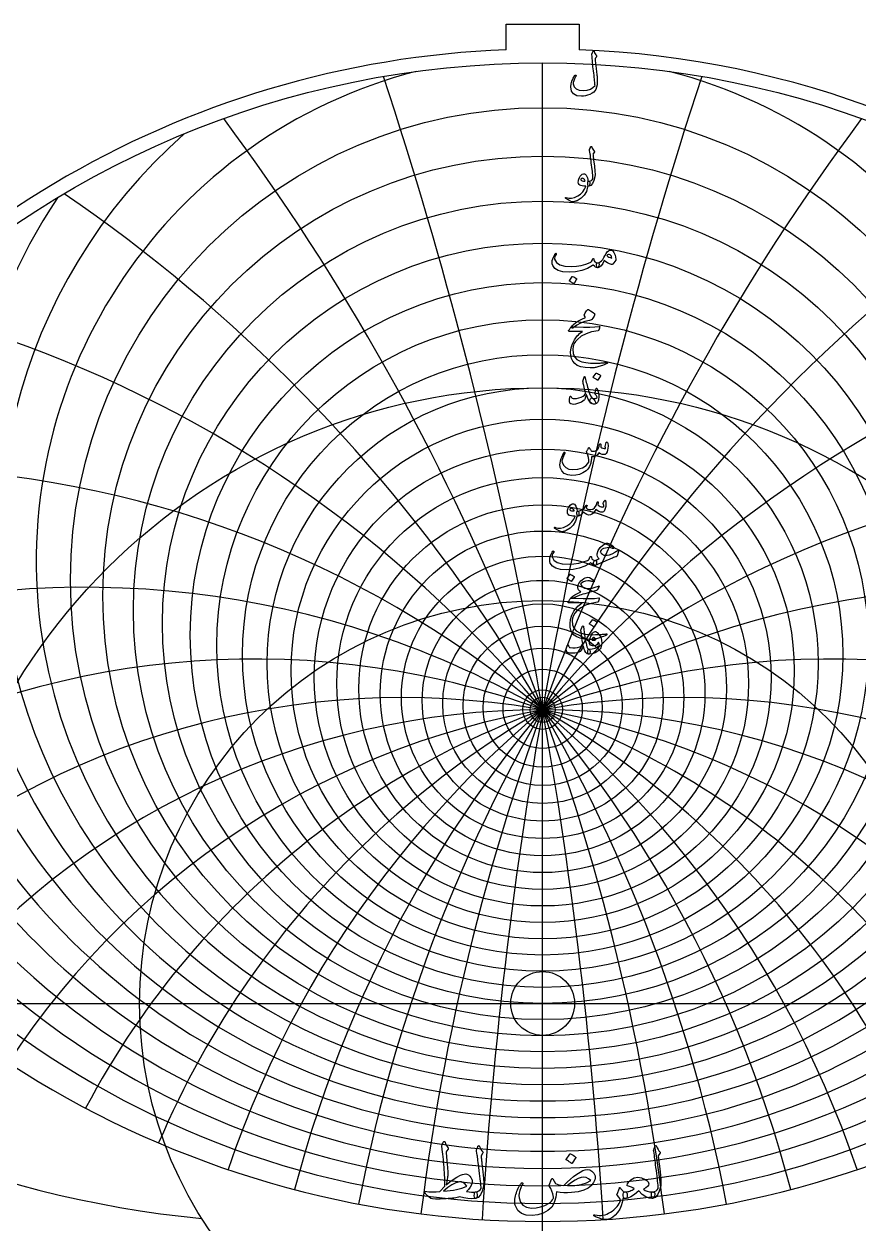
# Model space of a CAD drawing. Header units: millimetres. Extents: x -80 to 80, y -80 to 82.
# Drawn here: x -43.7 to 26.6, y -18.6 to 82.5 of the extents above; entities that cross this region are included whole.
import ezdxf

# ---------------------------------------------------------------- set-up
doc = ezdxf.new("R2010")
doc.units = ezdxf.units.MM
for name, color, linetype in [('CUT_INNER', 6, 'Continuous'), ('CUT_OUTER', 1, 'Continuous'), ('ENGRAVE', 7, 'Continuous'), ('ENGRAVE_FINE', 8, 'Continuous'), ('TEXT', 5, 'Continuous')]:
    doc.layers.add(name, color=color, linetype=linetype)

msp = doc.modelspace()

# ---------------------------------------------------------------- linework, layer by layer
at = {"layer": 'CUT_INNER'}
msp.add_circle((0, 0), 2.69, dxfattribs=at)
at = {"layer": 'CUT_OUTER'}
for points in [[(-3.08, 82.482), (3.08, 82.482), (3.08, 80.3107)], [(-3.08, 80.3107), (-3.08, 82.482)]]:
    msp.add_lwpolyline(points, dxfattribs=at)
for centre, radius, start, end in [((-0.0002, -0.0002), 80.3699, 149.413866, 87.803582), ((-0.0008, 0.0008), 80.3689, 92.195702, 149.41427)]:
    msp.add_arc(centre, radius, start, end, dxfattribs=at)
at = {"layer": 'ENGRAVE'}
for points in [[(0, -79.2), (0, 79.2)], [(-79.2, 0), (79.2, 0)]]:
    msp.add_lwpolyline(points, dxfattribs=at)
for centre, radius in [((0, 0), 79.2), ((0, 35.6763), 39.7565), ((0, 30.1475), 27.4305), ((0, 0), 51.8435), ((0, 26.9436), 17.3349), ((0, 0), 33.9362), ((0, 25.2563), 8.4113), ((0, 24.7281), 1.056)]:
    msp.add_circle(centre, radius, dxfattribs=at)
for centre, radius, start, end in [((0, 45.3644), 56.3841, 168.321204, 11.678796), ((0, 64.0214), 82.3801, 205.930897, 334.069103), ((0, -41.982), 66.7101, 39, 141), ((0, -41.982), 66.7101, 39, 141), ((-19.7512, 73.7125), 92.2572, 229.930345, 264.433471)]:
    msp.add_arc(centre, radius, start, end, dxfattribs=at)
at = {"layer": 'ENGRAVE_FINE'}
for centre, radius in [((0, 34.3197), 37.0367), ((0, 33.1031), 34.4607), ((0, 32.0107), 32.0107), ((0, 31.0292), 29.6717), ((0, 29.3559), 25.2757), ((0, 28.6462), 23.1973), ((0, 28.0115), 21.1862), ((0, 27.4456), 19.2344), ((0, 26.5008), 15.4812), ((0, 26.1137), 13.6672), ((0, 25.779), 11.8875), ((0, 25.4939), 10.1371), ((0, 25.0642), 6.7055), ((0, 24.9163), 5.0155), ((0, 24.8115), 3.3372), ((0, 24.7489), 1.6667)]:
    msp.add_circle(centre, radius, dxfattribs=at)
for centre, radius, start, end in [((0, 37.1915), 42.6405, 104.46207, 75.53793), ((-378.3318, -41.982), 384.1681, 3.549067, 18.208032), ((-378.3318, -41.982), 384.1681, 3.549067, 18.208032), ((378.3318, -41.982), 384.1681, 161.791968, 176.450933), ((378.3318, -41.982), 384.1681, 161.791968, 176.450933), ((-183.2845, -41.982), 195.0473, 7.145895, 36.6736), ((-183.2845, -41.982), 195.0473, 7.145895, 36.6736), ((183.2845, -41.982), 195.0473, 143.3264, 172.854105), ((183.2845, -41.982), 195.0473, 143.3264, 172.854105), ((0, 38.8878), 45.7131, 131.307855, 48.692145), ((0, 40.7922), 49.0034, 146.48771, 33.51229), ((-115.5453, -41.982), 133.4202, 10.840654, 55.662821), ((-115.5453, -41.982), 133.4202, 10.840654, 55.662821), ((115.5453, -41.982), 133.4202, 124.337179, 169.159346), ((115.5453, -41.982), 133.4202, 124.337179, 169.159346), ((0, 42.9376), 52.5462, 158.307565, 21.692435), ((-79.502, -41.982), 103.7825, 14.688568, 75.445741), ((-79.502, -41.982), 103.7825, 14.688568, 75.445741), ((79.502, -41.982), 103.7825, 104.554259, 165.311432), ((79.502, -41.982), 103.7825, 104.554259, 165.311432), ((0, 48.1228), 60.5693, 177.166321, 2.833679), ((-55.9764, -41.982), 87.0838, 18.753071, 96.251491), ((-55.9764, -41.982), 87.0838, 18.753071, 96.251491), ((0, 51.2755), 65.1669, 185.179056, 354.820944), ((55.9764, -41.982), 87.0838, 83.748509, 161.246929), ((55.9764, -41.982), 87.0838, 83.748509, 161.246929), ((0, 54.9022), 70.259, 192.562112, 347.437888), ((-38.5151, -41.982), 77.0302, 23.109812, 116.954145), ((-38.5151, -41.982), 77.0302, 23.109812, 116.954145), ((38.5151, -41.982), 77.0302, 63.045855, 156.890188), ((38.5151, -41.982), 77.0302, 63.045855, 156.890188), ((0, 59.106), 75.9509, 199.448543, 340.551457), ((-24.2805, -41.982), 70.9914, 27.851987, 126.345474), ((-24.2805, -41.982), 70.9914, 27.851987, 126.345474), ((24.2805, -41.982), 70.9914, 53.654526, 152.148013), ((24.2805, -41.982), 70.9914, 53.654526, 152.148013), ((-11.7628, -41.982), 67.7392, 33.097661, 134.238363), ((-11.7628, -41.982), 67.7392, 33.097661, 134.238363), ((11.7628, -41.982), 67.7392, 45.761637, 146.902339), ((11.7628, -41.982), 67.7392, 45.761637, 146.902339), ((0, 125.7868), 153.9356, 239.147014, 300.852986)]:
    msp.add_arc(centre, radius, start, end, dxfattribs=at)
at = {"layer": 'TEXT'}
for points in [[(4.2412, 80.1759), (4.2494, 80.1903), (4.26, 80.2005), (4.2729, 80.2067), (4.2881, 80.2087), (4.3033, 80.2061), (4.3162, 80.1982), (4.3267, 80.185), (4.3349, 80.1666), (4.3785, 80.0591), (4.4251, 79.9663), (4.4746, 79.8882), (4.527, 79.8246), (4.5425, 79.8018), (4.5469, 79.7755), (4.5401, 79.7456), (4.5223, 79.7122), (4.5109, 79.6961), (4.5, 79.6806), (4.4898, 79.6657), (4.4801, 79.6513), (4.471, 79.6379), (4.4626, 79.6256), (4.4547, 79.6145), (4.4473, 79.6045), (4.435, 79.5864), (4.4263, 79.5647), (4.421, 79.5395), (4.4192, 79.5108), (4.4248, 79.4299), (4.4321, 79.3416), (4.4412, 79.246), (4.452, 79.1431), (4.4643, 79.0329), (4.4778, 78.9154), (4.4924, 78.7905), (4.5082, 78.6584), (4.5259, 78.5265), (4.5416, 78.4025), (4.5552, 78.2864), (4.5668, 78.1783), (4.5766, 78.0777), (4.5849, 77.9845), (4.5918, 77.8985), (4.5972, 77.8199), (4.6034, 77.5872), (4.5843, 77.3668), (4.5401, 77.1586), (4.4708, 76.9628), (4.4031, 76.8478), (4.2986, 76.7415), (4.1572, 76.644), (3.9789, 76.5553), (3.7857, 76.4818), (3.6042, 76.43), (3.4344, 76.3999), (3.2764, 76.3914), (2.8806, 76.4458), (2.5972, 76.5951), (2.4262, 76.8393), (2.3677, 77.1783), (2.3882, 77.4309), (2.4543, 77.6783), (2.5662, 77.9204), (2.7237, 78.1572), (2.7357, 78.1709), (2.7483, 78.1794), (2.7614, 78.1827), (2.7752, 78.1806), (2.7898, 78.175), (2.801, 78.1677), (2.8086, 78.1586), (2.8127, 78.1478), (2.8156, 78.1317), (2.815, 78.1162), (2.8109, 78.1013), (2.8033, 78.0869), (2.6959, 77.8776), (2.6218, 77.6993), (2.5811, 77.5521), (2.5738, 77.4359), (2.6519, 77.1856), (2.8209, 77.0108), (3.0805, 76.9116), (3.4309, 76.8879), (3.7468, 76.9221), (4.0152, 77.0014), (4.2363, 77.1259), (4.4099, 77.2954), (4.4062, 77.3772), (4.3999, 77.4728), (4.391, 77.5821), (4.3794, 77.7052), (4.3649, 77.8423), (4.3472, 77.9938), (4.3263, 78.1597), (4.3021, 78.3399), (4.2793, 78.5257), (4.2576, 78.7087), (4.2371, 78.8887), (4.2178, 79.0659), (4.2, 79.24), (4.1839, 79.4113), (4.1695, 79.5796), (4.1569, 79.745), (4.1382, 79.9043), (4.1391, 79.9224), (4.1417, 79.9394), (4.1461, 79.9552), (4.1523, 79.9698)], [(3.9579, 71.9135), (3.9895, 71.9899), (4.0141, 72.0505), (4.0316, 72.0953), (4.0422, 72.1243), (4.0504, 72.1427), (4.0609, 72.1559), (4.0738, 72.1638), (4.089, 72.1664), (4.1063, 72.1635), (4.1206, 72.1547), (4.1321, 72.1401), (4.1405, 72.1196), (4.1795, 72.0192), (4.226, 71.9287), (4.2802, 71.8482), (4.3419, 71.7777), (4.3592, 71.7551), (4.3642, 71.7297), (4.3569, 71.7013), (4.3373, 71.6699), (4.2342, 71.5247), (4.2412, 71.4597), (4.2483, 71.3959), (4.2553, 71.3333), (4.2623, 71.2718), (4.2693, 71.2115), (4.2764, 71.1524), (4.2834, 71.0944), (4.2904, 71.0376), (4.3551, 70.5118), (4.3946, 70.1008), (4.409, 69.8046), (4.3982, 69.6231), (4.3097, 69.2937), (4.1944, 69.0505), (4.0521, 68.8933), (3.8829, 68.8221), (3.8782, 68.8221), (3.8736, 68.8221), (3.8689, 68.8221), (3.8642, 68.8221), (3.8364, 68.8485), (3.8185, 68.9088), (3.8106, 69.0031), (3.8127, 69.1313), (3.8171, 69.1787), (3.8302, 69.2132), (3.8522, 69.2349), (3.8829, 69.2437), (4.0018, 69.2674), (4.1007, 69.3104), (4.1798, 69.3728), (4.2389, 69.4545), (4.235, 69.5525), (4.2278, 69.6641), (4.2174, 69.7891), (4.2038, 69.9275), (4.1872, 70.0789), (4.1681, 70.2425), (4.1463, 70.4185), (4.1218, 70.6067), (4.0993, 70.7917), (4.0785, 70.958), (4.0595, 71.1055), (4.0422, 71.2343), (4.0273, 71.3444), (4.0152, 71.4357), (4.0062, 71.5083), (4, 71.5622), (3.9532, 71.8292), (3.9517, 71.8555), (3.952, 71.8784), (3.9541, 71.8977), (3.9579, 71.9135)], [(3.7893, 68.7706), (3.6795, 68.3851), (3.4953, 68.0622), (3.2368, 67.8019), (2.904, 67.6043), (2.8575, 67.5843), (2.8115, 67.5663), (2.7661, 67.5503), (2.7213, 67.5364), (2.6774, 67.5249), (2.6347, 67.5159), (2.5931, 67.5096), (2.5527, 67.506), (2.452, 67.5203), (2.3185, 67.5727), (2.1522, 67.6632), (1.9532, 67.7917), (1.9318, 67.8101), (1.9192, 67.828), (1.9154, 67.8453), (1.9204, 67.8619), (1.9315, 67.8748), (1.9461, 67.8807), (1.9643, 67.8795), (1.986, 67.8713), (2.1929, 67.8043), (2.4251, 67.8046), (2.6824, 67.8722), (2.9649, 68.0071), (3.1956, 68.1638), (3.3864, 68.3479), (3.5375, 68.5596), (3.6487, 68.7987), (3.6479, 68.8072), (3.6452, 68.8139), (3.6408, 68.8189), (3.6347, 68.8221), (3.4734, 68.8315), (3.3361, 68.8502), (3.2228, 68.8783), (3.1335, 68.9158), (3.0644, 68.9738), (3.0211, 69.054), (3.0035, 69.1565), (3.0117, 69.2812), (3.0144, 69.2977), (3.0176, 69.3145), (3.0214, 69.3317), (3.0258, 69.3491), (3.0308, 69.3671), (3.0363, 69.386), (3.0425, 69.4057), (3.0492, 69.4264), (3.1042, 69.5601), (3.171, 69.6711), (3.2494, 69.7592), (3.3396, 69.8245), (3.4318, 69.8602), (3.5164, 69.8596), (3.5934, 69.8227), (3.6628, 69.7495), (3.7234, 69.6477), (3.7693, 69.5294), (3.8007, 69.3947), (3.8174, 69.2437), (3.8266, 69.2438), (3.8355, 69.2443), (3.8441, 69.245), (3.8525, 69.246), (3.8608, 69.2471), (3.8695, 69.2478), (3.8784, 69.2482), (3.8876, 69.2484), (3.9192, 69.2416), (3.9438, 69.2214), (3.9614, 69.1878), (3.9719, 69.1406), (3.9763, 69.0888), (3.9754, 69.0364), (3.9693, 68.9834), (3.9579, 68.9299), (3.9429, 68.8827), (3.9263, 68.8491), (3.9078, 68.8289), (3.8876, 68.8221), (3.7986, 68.8221), (3.798, 68.8137), (3.7963, 68.8022), (3.7934, 68.7879), (3.7893, 68.7706)], [(3.5644, 69.2952), (3.5152, 69.381), (3.4614, 69.4416), (3.4028, 69.477), (3.3396, 69.4872), (3.3018, 69.4773), (3.2682, 69.4615), (3.2386, 69.4398), (3.2131, 69.4123), (3.2049, 69.3977), (3.2038, 69.3819), (3.2096, 69.3649), (3.2225, 69.3467), (3.2708, 69.3043), (3.3408, 69.2753), (3.4324, 69.2598), (3.5457, 69.2577), (3.5574, 69.2601), (3.5644, 69.2671), (3.5668, 69.2788), (3.5644, 69.2952)], [(1.0679, 63.149), (1.0846, 63.1672), (1.1019, 63.1748), (1.1197, 63.1719), (1.1382, 63.1584), (1.1522, 63.1408), (1.1569, 63.1209), (1.1522, 63.0987), (1.1382, 63.0741), (1.0668, 62.9634), (1.0211, 62.861), (1.0012, 62.7667), (1.007, 62.6806), (1.1537, 62.3978), (1.4391, 62.2005), (1.8633, 62.0887), (2.4262, 62.0624), (2.844, 62.0931), (3.2448, 62.1572), (3.6285, 62.2547), (3.9953, 62.3855), (4.06, 62.4239), (4.1136, 62.4827), (4.1561, 62.5621), (4.1874, 62.6619), (4.1979, 62.6903), (4.2155, 62.7099), (4.2401, 62.7207), (4.2717, 62.7228), (4.2942, 62.7131), (4.3103, 62.6935), (4.32, 62.6639), (4.3232, 62.6244), (4.3452, 62.5267), (4.4064, 62.4535), (4.5068, 62.4049), (4.6464, 62.3809), (4.6968, 62.3697), (4.7307, 62.3411), (4.7483, 62.2948), (4.7494, 62.231), (4.7325, 62.1121), (4.7096, 62.0272), (4.6809, 61.9763), (4.6464, 61.9593), (4.5436, 61.9728), (4.4462, 62.0132), (4.354, 62.0805), (4.267, 62.1748), (4.2597, 62.1786), (4.2471, 62.1759), (4.2292, 62.1669), (4.2061, 62.1514), (3.7693, 61.9055), (3.2928, 61.7298), (2.7764, 61.6244), (2.2202, 61.5893), (1.7061, 61.6244), (1.3068, 61.7298), (1.0223, 61.9055), (0.8525, 62.1514), (0.8138, 62.2887), (0.8009, 62.4289), (0.8138, 62.572), (0.8525, 62.7181), (0.9046, 62.8539), (0.9579, 62.971), (1.0123, 63.0694), (1.0679, 63.149)], [(5.7331, 63.4488), (5.8797, 63.3967), (6.0012, 63.2497), (6.0975, 63.0079), (6.1687, 62.6713), (6.1713, 62.647), (6.1698, 62.6256), (6.1643, 62.6072), (6.1546, 62.5916), (5.897, 62.2685), (5.8791, 62.2488), (5.8584, 62.2368), (5.8346, 62.2324), (5.808, 62.2357), (5.6329, 62.2954), (5.4684, 62.3715), (5.3144, 62.464), (5.171, 62.5729), (5.0554, 62.3045), (4.9286, 62.1127), (4.7907, 61.9977), (4.6417, 61.9593), (4.625, 61.9655), (4.6078, 61.9839), (4.5899, 62.0146), (4.5715, 62.0577), (4.5431, 62.1642), (4.5328, 62.2497), (4.5407, 62.3141), (4.5668, 62.3574), (4.582, 62.3677), (4.5996, 62.375), (4.6195, 62.3794), (4.6417, 62.3809), (4.7483, 62.399), (4.8525, 62.4488), (4.9544, 62.5302), (5.0539, 62.6432), (5.0975, 62.7087), (5.1628, 62.8165), (5.2497, 62.9663), (5.3583, 63.1584), (5.4432, 63.2854), (5.534, 63.3762), (5.6306, 63.4306), (5.7331, 63.4488)], [(5.3958, 62.9898), (5.4836, 62.9166), (5.5832, 62.8563), (5.6944, 62.8089), (5.8174, 62.7743), (5.8106, 62.8665), (5.7858, 62.9418), (5.7427, 63), (5.6815, 63.0413), (5.611, 63.0627), (5.5398, 63.0612), (5.4681, 63.0369), (5.3958, 62.9898)], [(2.4871, 61.2052), (2.493, 61.2111), (2.5012, 61.2146), (2.5117, 61.2158), (2.5246, 61.2146), (2.6156, 61.1777), (2.7014, 61.1326), (2.7819, 61.0793), (2.8572, 61.0179), (2.8645, 61.0085), (2.8677, 60.9991), (2.8668, 60.9898), (2.8618, 60.9804), (2.6417, 60.6244), (2.6335, 60.6159), (2.623, 60.6139), (2.6101, 60.6183), (2.5949, 60.6291), (2.5817, 60.6385), (2.5609, 60.6525), (2.5325, 60.6713), (2.4965, 60.6947), (2.4523, 60.7228), (2.3993, 60.7556), (2.3375, 60.793), (2.267, 60.8352), (2.2576, 60.8422), (2.2529, 60.8492), (2.2529, 60.8563), (2.2576, 60.8633)], [(3.9532, 57.5247), (3.5439, 57.4179), (3.1827, 57.28), (2.8695, 57.1111), (2.6042, 56.9111), (2.5635, 56.8804), (2.5258, 56.8631), (2.4909, 56.8593), (2.459, 56.869), (2.4219, 56.9132), (2.4274, 56.9755), (2.4757, 57.056), (2.5668, 57.1547), (2.7819, 57.3332), (3.0293, 57.4943), (3.3089, 57.6377), (3.6206, 57.7636), (3.5316, 57.8947), (3.515, 57.9275), (3.507, 57.9603), (3.5079, 57.9931), (3.5176, 58.0259), (3.5805, 58.1509), (3.6382, 58.2542), (3.6906, 58.3359), (3.7377, 58.3959), (3.7679, 58.4243), (3.7974, 58.4392), (3.8264, 58.4407), (3.8548, 58.4287), (4.0196, 58.3356), (4.1581, 58.2484), (4.2702, 58.167), (4.356, 58.0914), (4.3727, 58.0672), (4.3806, 58.0364), (4.3797, 57.9992), (4.3701, 57.9556), (4.3399, 57.8874), (4.2916, 57.8046), (4.2251, 57.7071), (4.1405, 57.595), (4.1183, 57.5783), (4.0797, 57.561), (4.0246, 57.5431), (3.9532, 57.5247)], [(2.8478, 56.9814), (3.4488, 56.9603), (3.9684, 56.958), (4.4066, 56.9743), (4.7635, 57.0095), (4.7745, 57.0108), (4.784, 57.0101), (4.792, 57.0073), (4.7986, 57.0024), (4.8035, 56.9959), (4.8062, 56.9878), (4.807, 56.9783), (4.8057, 56.9673), (4.7964, 56.9246), (4.7875, 56.8854), (4.7789, 56.8496), (4.7705, 56.8174), (4.7625, 56.7887), (4.7547, 56.7636), (4.7472, 56.7419), (4.7401, 56.7238), (4.7249, 56.6948), (4.7073, 56.6734), (4.6874, 56.6596), (4.6651, 56.6535), (4.1241, 56.5554), (3.6534, 56.4017), (3.2529, 56.1924), (2.9227, 55.9275), (2.7559, 55.7369), (2.6347, 55.5352), (2.5591, 55.3224), (2.5293, 55.0985), (2.558, 54.7469), (2.6721, 54.4603), (2.8718, 54.2387), (3.1569, 54.0821), (3.3048, 54.0346), (3.4672, 53.9954), (3.6443, 53.9644), (3.8361, 53.9415), (4.0422, 53.9266), (4.2623, 53.9193), (4.4965, 53.9196), (4.7448, 53.9275), (4.833, 53.9325), (4.9198, 53.938), (5.0052, 53.9442), (5.089, 53.9509), (5.1708, 53.9582), (5.25, 53.9661), (5.3266, 53.9746), (5.4005, 53.9837), (5.423, 53.9849), (5.4391, 53.979), (5.4488, 53.9661), (5.452, 53.9462), (5.4503, 53.9231), (5.445, 53.9052), (5.4362, 53.8927), (5.4239, 53.8853), (5.2916, 53.8294), (5.1663, 53.7788), (5.048, 53.7334), (4.9368, 53.6933), (4.8329, 53.6582), (4.7366, 53.6277), (4.6479, 53.602), (4.5668, 53.5809), (4.4905, 53.5654), (4.4163, 53.5516), (4.3441, 53.5396), (4.274, 53.5294), (4.2057, 53.5215), (4.1388, 53.5165), (4.0734, 53.5144), (4.0094, 53.5153), (3.5726, 53.5493), (3.2085, 53.623), (2.9169, 53.7366), (2.6979, 53.89), (2.5372, 54.0818), (2.4251, 54.3057), (2.3615, 54.5619), (2.3466, 54.8502), (2.3926, 55.2079), (2.5024, 55.5551), (2.676, 55.8918), (2.9134, 56.2179), (3.0062, 56.3166), (3.1113, 56.4111), (3.2287, 56.5016), (3.3583, 56.5879), (2.2248, 56.5973), (2.1976, 56.609), (2.1862, 56.6301), (2.1906, 56.6605), (2.2108, 56.7003), (2.2488, 56.7583), (2.2834, 56.8104), (2.3144, 56.8567), (2.3419, 56.8971), (2.3659, 56.9313), (2.3864, 56.9591), (2.4034, 56.9805), (2.4169, 56.9954), (2.4473, 56.9981), (2.5293, 56.9966), (2.6628, 56.991), (2.8478, 56.9814)], [(3.5902, 52.6762), (3.6171, 52.5534), (3.6464, 52.4285), (3.678, 52.3016), (3.712, 52.1727), (3.7483, 52.0411), (3.7869, 51.9063), (3.8279, 51.7682), (3.8712, 51.627), (3.9587, 51.3729), (4.0387, 51.182), (4.111, 51.0544), (4.1757, 50.99), (4.2322, 50.9516), (4.2893, 50.8975), (4.3469, 50.8275), (4.4052, 50.7417), (4.4602, 50.6355), (4.4754, 50.5556), (4.4508, 50.502), (4.3864, 50.4748), (4.1783, 50.4958), (3.9942, 50.634), (3.834, 50.8893), (3.6979, 51.2617), (3.695, 51.2678), (3.6909, 51.2722), (3.6856, 51.2748), (3.6792, 51.2757), (3.6745, 51.2748), (3.6698, 51.2722), (3.6651, 51.2678), (3.6604, 51.2617), (3.6473, 51.2013), (3.6312, 51.1375), (3.6121, 51.0702), (3.5902, 50.9994), (3.5662, 50.9323), (3.541, 50.8764), (3.5147, 50.8316), (3.4871, 50.7979), (3.3882, 50.7116), (3.2647, 50.6352), (3.1165, 50.5687), (2.9438, 50.5122), (2.7682, 50.4704), (2.6159, 50.4525), (2.4871, 50.4587), (2.3817, 50.4888), (2.2916, 50.5643), (2.2506, 50.6972), (2.2588, 50.8875), (2.3162, 51.1352), (2.3217, 51.1434), (2.3291, 51.1492), (2.3381, 51.1528), (2.349, 51.1539), (2.3618, 51.1525), (2.3724, 51.1481), (2.3806, 51.1408), (2.3864, 51.1305), (2.4087, 51.0787), (2.4333, 51.0357), (2.4602, 51.0014), (2.4895, 50.9759), (2.5808, 50.942), (2.7049, 50.9338), (2.8618, 50.9513), (3.0515, 50.9947), (3.2538, 51.0597), (3.411, 51.1328), (3.5231, 51.2142), (3.5902, 51.3038), (3.6013, 51.3946), (3.5832, 51.5497), (3.5357, 51.7693), (3.459, 52.0532), (3.4222, 52.2028), (3.4005, 52.3237), (3.3941, 52.4159), (3.4028, 52.4795), (3.4918, 52.7324), (3.5015, 52.759), (3.5117, 52.7781), (3.5226, 52.7895), (3.534, 52.7933), (3.548, 52.786), (3.5621, 52.764), (3.5761, 52.7274), (3.5902, 52.6762)], [(4.4942, 53.079), (4.5, 53.0848), (4.5082, 53.0884), (4.5188, 53.0895), (4.5316, 53.0884), (4.6227, 53.0515), (4.7085, 53.0064), (4.789, 52.9531), (4.8642, 52.8916), (4.8715, 52.8823), (4.8747, 52.8729), (4.8739, 52.8635), (4.8689, 52.8542), (4.6487, 52.4982), (4.6405, 52.4897), (4.63, 52.4877), (4.6171, 52.492), (4.6019, 52.5029), (4.5887, 52.5122), (4.5679, 52.5263), (4.5395, 52.545), (4.5035, 52.5685), (4.4593, 52.5966), (4.4064, 52.6293), (4.3446, 52.6668), (4.274, 52.709), (4.2647, 52.716), (4.26, 52.723), (4.26, 52.73), (4.2647, 52.7371)], [(4.5363, 51.1633), (4.5088, 51.2093), (4.4825, 51.2488), (4.4573, 51.2819), (4.4333, 51.3085), (4.416, 51.3313), (4.4064, 51.3577), (4.4043, 51.3875), (4.4099, 51.4209), (4.5082, 51.7769), (4.522, 51.8079), (4.5398, 51.8167), (4.5618, 51.8032), (4.5879, 51.7675), (4.6271, 51.6917), (4.6605, 51.6001), (4.688, 51.4926), (4.7096, 51.3694), (4.7222, 51.2511), (4.7272, 51.1352), (4.7246, 51.0216), (4.7143, 50.9104), (4.6976, 50.8135), (4.6757, 50.7289), (4.6484, 50.6566), (4.616, 50.5965), (4.5758, 50.552), (4.5211, 50.5169), (4.4517, 50.4912), (4.3677, 50.4748), (4.2816, 50.4715), (4.2014, 50.4853), (4.1271, 50.516), (4.0586, 50.5638), (4.0056, 50.6244), (3.9778, 50.6937), (3.9751, 50.7719), (3.9977, 50.8588), (4.0337, 50.93), (4.0761, 50.9748), (4.125, 50.9932), (4.1804, 50.9853), (4.308, 50.9546), (4.4192, 50.9513), (4.5141, 50.9756), (4.5925, 51.0275), (4.5943, 51.0412), (4.5855, 51.0684), (4.5662, 51.1091), (4.5363, 51.1633)], [(5.3443, 47.2372), (5.3525, 47.2577), (5.363, 47.2723), (5.3759, 47.2811), (5.3911, 47.284), (5.4107, 47.2817), (5.4274, 47.2746), (5.4412, 47.2629), (5.452, 47.2465), (5.4787, 47.188), (5.4977, 47.1154), (5.5091, 47.0287), (5.5129, 46.928), (5.5027, 46.7635), (5.4719, 46.6072), (5.4207, 46.4591), (5.349, 46.3191), (5.3244, 46.2855), (5.2975, 46.2594), (5.2682, 46.241), (5.2366, 46.2301), (5.1221, 46.2228), (4.9989, 46.243), (4.8668, 46.2907), (4.726, 46.366), (4.6075, 46.2035), (4.4672, 46.0955), (4.3054, 46.0419), (4.1218, 46.0428), (4.1158, 45.944), (4.1072, 45.849), (4.0959, 45.7578), (4.082, 45.6704), (4.0655, 45.5862), (4.0463, 45.5047), (4.0245, 45.4258), (4, 45.3496), (3.9432, 45.212), (3.8665, 45.0849), (3.7699, 44.9684), (3.6534, 44.8624), (3.3809, 44.6809), (3.0925, 44.5533), (2.7884, 44.4795), (2.4684, 44.4596), (2.108, 44.5085), (1.8232, 44.6364), (1.6139, 44.8434), (1.4801, 45.1294), (1.462, 45.2325), (1.459, 45.3542), (1.4713, 45.4948), (1.4988, 45.654), (1.543, 45.8285), (1.6054, 46.01), (1.6859, 46.1985), (1.7846, 46.3941), (1.7925, 46.4064), (1.8021, 46.4151), (1.8135, 46.4204), (1.8267, 46.4222), (1.8399, 46.421), (1.8513, 46.4175), (1.861, 46.4116), (1.8689, 46.4034), (1.8741, 46.3914), (1.8759, 46.3788), (1.8741, 46.3657), (1.8689, 46.3519), (1.7436, 46.0917), (1.6628, 45.8777), (1.6265, 45.7099), (1.6347, 45.5884), (1.7529, 45.3206), (1.9391, 45.1259), (2.1932, 45.0044), (2.5152, 44.9561), (2.9655, 44.9848), (3.3466, 45.099), (3.6587, 45.2986), (3.9017, 45.5838), (3.9008, 45.7717), (3.87, 45.9702), (3.8095, 46.1792), (3.719, 46.3987), (3.7076, 46.421), (3.7014, 46.4409), (3.7006, 46.4585), (3.7049, 46.4737), (3.7301, 46.5259), (3.7541, 46.575), (3.777, 46.6208), (3.7986, 46.6634), (3.8191, 46.7022), (3.8384, 46.7366), (3.8566, 46.7666), (3.8736, 46.7922), (3.8832, 46.803), (3.8935, 46.8074), (3.9043, 46.8054), (3.9157, 46.7969), (3.9216, 46.7904), (3.9298, 46.7805), (3.9403, 46.767), (3.9532, 46.75), (3.9678, 46.7295), (3.9836, 46.7055), (4.0006, 46.678), (4.0188, 46.647), (4.0556, 46.5873), (4.0867, 46.5439), (4.1119, 46.517), (4.1312, 46.5065), (4.253, 46.4962), (4.3747, 46.517), (4.4965, 46.5688), (4.6183, 46.6517), (4.6625, 46.7067), (4.7061, 46.7969), (4.7492, 46.9222), (4.7916, 47.0826), (4.7957, 47.0978), (4.8033, 47.1107), (4.8144, 47.1212), (4.8291, 47.1294), (4.8428, 47.1347), (4.856, 47.1365), (4.8686, 47.1347), (4.8806, 47.1294), (4.8985, 47.1002), (4.9052, 47.0451), (4.9008, 46.9643), (4.8853, 46.8578), (4.9798, 46.7998), (5.0808, 46.7617), (5.1883, 46.7436), (5.3021, 46.7454), (5.3007, 46.7796), (5.2963, 46.8074), (5.289, 46.8288), (5.2787, 46.8437), (5.267, 46.8578), (5.26, 46.8718), (5.2576, 46.8859), (5.26, 46.8999)], [(2.8689, 40.9878), (2.7591, 40.6022), (2.575, 40.2793), (2.3165, 40.0191), (1.9836, 39.8215), (1.9371, 39.8014), (1.8911, 39.7834), (1.8457, 39.7675), (1.8009, 39.7536), (1.757, 39.742), (1.7143, 39.7331), (1.6727, 39.7268), (1.6323, 39.7231), (1.5316, 39.7375), (1.3981, 39.7899), (1.2319, 39.8803), (1.0328, 40.0089), (1.0114, 40.0273), (0.9988, 40.0452), (0.995, 40.0624), (1, 40.0791), (1.0111, 40.092), (1.0258, 40.0978), (1.0439, 40.0967), (1.0656, 40.0885), (1.2725, 40.0214), (1.5047, 40.0217), (1.762, 40.0894), (2.0445, 40.2243), (2.2752, 40.3809), (2.4661, 40.5651), (2.6171, 40.7767), (2.7284, 41.0159), (2.7275, 41.0244), (2.7248, 41.0311), (2.7205, 41.0361), (2.7143, 41.0393), (2.553, 41.0487), (2.4157, 41.0674), (2.3024, 41.0955), (2.2131, 41.133), (2.144, 41.1909), (2.1007, 41.2712), (2.0832, 41.3736), (2.0913, 41.4983), (2.094, 41.5149), (2.0972, 41.5317), (2.101, 41.5488), (2.1054, 41.5662), (2.1104, 41.5842), (2.1159, 41.6031), (2.1221, 41.6229), (2.1288, 41.6435), (2.1839, 41.7773), (2.2506, 41.8883), (2.3291, 41.9764), (2.4192, 42.0417), (2.5114, 42.0774), (2.596, 42.0768), (2.673, 42.0399), (2.7424, 41.9667), (2.803, 41.8648), (2.849, 41.7466), (2.8803, 41.6119), (2.897, 41.4609), (2.9062, 41.461), (2.9151, 41.4614), (2.9238, 41.4622), (2.9321, 41.4632), (2.9404, 41.4642), (2.9491, 41.4649), (2.958, 41.4654), (2.9672, 41.4655), (2.9988, 41.4588), (3.0234, 41.4386), (3.041, 41.4049), (3.0515, 41.3578), (3.0559, 41.306), (3.0551, 41.2536), (3.0489, 41.2006), (3.0375, 41.147), (3.0226, 41.0999), (3.0059, 41.0662), (2.9874, 41.046), (2.9672, 41.0393), (2.8782, 41.0393), (2.8777, 41.0308), (2.8759, 41.0194), (2.873, 41.0051), (2.8689, 40.9878)], [(2.644, 41.5124), (2.5949, 41.5981), (2.541, 41.6587), (2.4825, 41.6942), (2.4192, 41.7044), (2.3815, 41.6945), (2.3478, 41.6787), (2.3182, 41.657), (2.2928, 41.6295), (2.2846, 41.6148), (2.2834, 41.599), (2.2892, 41.582), (2.3021, 41.5639), (2.3504, 41.5214), (2.4204, 41.4925), (2.512, 41.477), (2.6253, 41.4749), (2.637, 41.4772), (2.644, 41.4843), (2.6464, 41.496), (2.644, 41.5124)], [(5.2342, 42.3742), (5.2445, 42.3812), (5.2565, 42.3789), (5.2702, 42.3672), (5.2857, 42.3461), (5.3024, 42.3104), (5.315, 42.2595), (5.3235, 42.1933), (5.3279, 42.1119), (5.3294, 42.0194), (5.3244, 41.9292), (5.313, 41.8414), (5.2951, 41.7559), (5.243, 41.5897), (5.185, 41.4702), (5.1212, 41.3976), (5.0516, 41.3719), (4.8867, 41.3815), (4.7342, 41.4246), (4.594, 41.501), (4.4661, 41.6107), (4.3782, 41.4377), (4.274, 41.3028), (4.1534, 41.2059), (4.0164, 41.147), (3.8727, 41.1342), (3.7272, 41.1705), (3.5799, 41.2559), (3.4309, 41.3906), (3.3103, 41.2369), (3.1921, 41.1271), (3.0761, 41.0613), (2.9625, 41.0393), (2.9397, 41.0522), (2.9181, 41.0908), (2.8976, 41.1552), (2.8782, 41.2454), (2.8712, 41.3344), (2.8829, 41.4), (2.9134, 41.4421), (2.9625, 41.4609), (3.1786, 41.5097), (3.3677, 41.6049), (3.5299, 41.7463), (3.6651, 41.9339), (3.6724, 41.9442), (3.6804, 41.9515), (3.6888, 41.9559), (3.6979, 41.9573), (3.709, 41.9562), (3.719, 41.9527), (3.7278, 41.9468), (3.7354, 41.9386), (3.7398, 41.9134), (3.7295, 41.8707), (3.7046, 41.8104), (3.6651, 41.7325), (3.7169, 41.6725), (3.7974, 41.6283), (3.9066, 41.5999), (4.0445, 41.5873), (4.2164, 41.6233), (4.3665, 41.7407), (4.4951, 41.9395), (4.6019, 42.2196), (4.6072, 42.234), (4.6136, 42.2442), (4.6212, 42.2504), (4.63, 42.2524), (4.6432, 42.2513), (4.6546, 42.2477), (4.6643, 42.2419), (4.6722, 42.2337), (4.678, 42.222), (4.6815, 42.2103), (4.6827, 42.1986), (4.6815, 42.1869), (4.6347, 41.9901), (4.6894, 41.9415), (4.7553, 41.8988), (4.8323, 41.8619), (4.9204, 41.8309), (5.0062, 41.8107), (5.0715, 41.8063), (5.1163, 41.8177), (5.1405, 41.8449), (5.1485, 41.8865), (5.1441, 41.9456), (5.1274, 42.0223), (5.0984, 42.1166), (5.1034, 42.1432), (5.1277, 42.195), (5.1713, 42.272), (5.2342, 42.3742)], [(6.3747, 38.0651), (6.2811, 37.6904), (6.2705, 37.6722), (6.253, 37.6553), (6.2284, 37.6394), (6.1968, 37.6248), (6.1266, 37.6001), (6.0521, 37.5727), (5.9733, 37.5427), (5.89, 37.5101), (5.8023, 37.4751), (5.7102, 37.438), (5.6138, 37.399), (5.5129, 37.3578), (4.4356, 36.8894), (4.3864, 36.9003), (4.3466, 36.9328), (4.3162, 36.9869), (4.2951, 37.0627), (4.2916, 37.1432), (4.3138, 37.2115), (4.3619, 37.2674), (4.4356, 37.311), (4.4448, 37.3152), (4.4631, 37.3233), (4.4905, 37.3351), (4.527, 37.3508), (4.5722, 37.37), (4.6259, 37.3924), (4.6881, 37.418), (4.7588, 37.4468), (4.6678, 37.5402), (4.6101, 37.6424), (4.5858, 37.7533), (4.5949, 37.8731), (4.685, 38.1579), (4.8384, 38.3988), (5.0551, 38.5958), (5.3349, 38.7489), (5.3961, 38.7633), (5.4672, 38.7595), (5.5483, 38.7375), (5.6394, 38.6974), (5.7339, 38.6427), (5.8209, 38.5815), (5.9002, 38.5139), (5.9719, 38.4398), (5.9921, 38.4126), (6.0012, 38.3871), (5.9992, 38.3634), (5.986, 38.3414), (5.9661, 38.3245), (5.9438, 38.3157), (5.9192, 38.3151), (5.8923, 38.3227), (5.7521, 38.3669), (5.6031, 38.3871), (5.4453, 38.3833), (5.2787, 38.3555), (5.128, 38.3104), (5.0082, 38.2501), (4.9195, 38.1746), (4.8619, 38.0838), (4.856, 38.0434), (4.8712, 37.9972), (4.9075, 37.9451), (4.9649, 37.8871), (5.0305, 37.8344), (5.0961, 37.7934), (5.1616, 37.7642), (5.2272, 37.7466), (5.4236, 37.7416), (5.6335, 37.7829), (5.8569, 37.8704), (6.0937, 38.0042), (6.1192, 38.0203), (6.1441, 38.0358), (6.1684, 38.0507), (6.1921, 38.0651), (6.2149, 38.0786), (6.2366, 38.0909), (6.2571, 38.102), (6.2764, 38.1119), (6.33, 38.1371), (6.3642, 38.1377), (6.3791, 38.1137), (6.3747, 38.0651)], [(0.8618, 38.0791), (0.8785, 38.0973), (0.8958, 38.1049), (0.9136, 38.102), (0.9321, 38.0885), (0.9461, 38.0709), (0.9508, 38.051), (0.9461, 38.0288), (0.9321, 38.0042), (0.8607, 37.8935), (0.815, 37.7911), (0.7951, 37.6968), (0.8009, 37.6108), (0.9476, 37.328), (1.233, 37.1307), (1.6572, 37.0188), (2.2202, 36.9925), (2.6379, 37.0232), (3.0387, 37.0873), (3.4224, 37.1848), (3.7893, 37.3157), (3.8539, 37.354), (3.9075, 37.4129), (3.95, 37.4922), (3.9813, 37.592), (3.9918, 37.6204), (4.0094, 37.64), (4.034, 37.6509), (4.0656, 37.6529), (4.0881, 37.6432), (4.1042, 37.6236), (4.1139, 37.5941), (4.1171, 37.5545), (4.1391, 37.4568), (4.2003, 37.3836), (4.3007, 37.335), (4.4403, 37.311), (4.4907, 37.2999), (4.5246, 37.2712), (4.5422, 37.2249), (4.5434, 37.1611), (4.5264, 37.0422), (4.5035, 36.9574), (4.4749, 36.9064), (4.4403, 36.8894), (4.3376, 36.9029), (4.2401, 36.9433), (4.1479, 37.0106), (4.0609, 37.1049), (4.0536, 37.1087), (4.041, 37.1061), (4.0232, 37.097), (4, 37.0815), (3.5633, 36.8356), (3.0867, 36.6599), (2.5703, 36.5545), (2.0141, 36.5194), (1.5, 36.5545), (1.1007, 36.6599), (0.8162, 36.8356), (0.6464, 37.0815), (0.6077, 37.2188), (0.5949, 37.359), (0.6077, 37.5021), (0.6464, 37.6482), (0.6985, 37.7841), (0.7518, 37.9012), (0.8062, 37.9995), (0.8618, 38.0791)], [(2.281, 36.1353), (2.2869, 36.1412), (2.2951, 36.1447), (2.3056, 36.1459), (2.3185, 36.1447), (2.4096, 36.1078), (2.4953, 36.0627), (2.5758, 36.0095), (2.6511, 35.948), (2.6584, 35.9386), (2.6616, 35.9292), (2.6607, 35.9199), (2.6558, 35.9105), (2.4356, 35.5545), (2.4274, 35.546), (2.4169, 35.544), (2.404, 35.5484), (2.3888, 35.5592), (2.3756, 35.5686), (2.3548, 35.5826), (2.3264, 35.6014), (2.2904, 35.6248), (2.2462, 35.6529), (2.1932, 35.6857), (2.1315, 35.7232), (2.0609, 35.7653), (2.0515, 35.7723), (2.0469, 35.7794), (2.0469, 35.7864), (2.0515, 35.7934)], [(4.7518, 35.1452), (4.7556, 35.1122), (4.7342, 35.0504), (4.6877, 34.9599), (4.616, 34.8408), (4.6007, 34.8215), (4.5832, 34.8057), (4.5633, 34.7934), (4.541, 34.7846), (4.2412, 34.702), (3.9743, 34.6277), (3.7401, 34.5615), (3.5387, 34.5035), (3.37, 34.4541), (3.2342, 34.4134), (3.1312, 34.3815), (3.0609, 34.3583), (2.4942, 34.1054), (2.4543, 34.1025), (2.4239, 34.1078), (2.4028, 34.1212), (2.3911, 34.1429), (2.3908, 34.1508), (2.3946, 34.1605), (2.4025, 34.1719), (2.4145, 34.185), (2.5299, 34.2934), (2.7026, 34.4075), (2.9327, 34.5276), (3.2202, 34.6534), (3.142, 34.7202), (3.0761, 34.7846), (3.0226, 34.8466), (2.9813, 34.9064), (2.9558, 34.9716), (2.9497, 35.0504), (2.9628, 35.1426), (2.9953, 35.2483), (3.048, 35.3584), (3.1218, 35.4684), (3.2166, 35.5785), (3.3326, 35.6886), (3.4587, 35.7837), (3.5796, 35.849), (3.6953, 35.8844), (3.8056, 35.89), (3.9552, 35.8598), (4.0902, 35.7975), (4.2105, 35.7029), (4.3162, 35.5762), (4.3256, 35.5603), (4.3302, 35.5457), (4.3302, 35.5322), (4.3256, 35.5199), (4.3153, 35.5085), (4.3033, 35.5024), (4.2895, 35.5015), (4.274, 35.5059), (4.2051, 35.5278), (4.1388, 35.5469), (4.0751, 35.563), (4.0141, 35.5762), (3.956, 35.5861), (3.9011, 35.5925), (3.8494, 35.5955), (3.801, 35.5949), (3.5993, 35.5712), (3.4298, 35.5141), (3.2925, 35.4236), (3.1874, 35.2998), (3.2992, 35.1526), (3.4239, 35.0434), (3.5615, 34.9722), (3.712, 34.9391), (3.9359, 34.9368), (4.1768, 34.9719), (4.4347, 35.0445), (4.7096, 35.1546), (4.721, 35.1575), (4.7319, 35.1569), (4.7421, 35.1528), (4.7518, 35.1452)], [(2.808, 34.1195), (3.409, 34.0984), (3.9286, 34.096), (4.3668, 34.1124), (4.7237, 34.1476), (4.7347, 34.1489), (4.7442, 34.1482), (4.7522, 34.1454), (4.7588, 34.1405), (4.7636, 34.134), (4.7664, 34.1259), (4.7672, 34.1164), (4.7658, 34.1054), (4.7566, 34.0627), (4.7477, 34.0234), (4.7391, 33.9877), (4.7307, 33.9555), (4.7227, 33.9268), (4.7149, 33.9017), (4.7074, 33.88), (4.7003, 33.8619), (4.685, 33.8329), (4.6675, 33.8115), (4.6476, 33.7977), (4.6253, 33.7916), (4.0843, 33.6935), (3.6136, 33.5398), (3.2131, 33.3305), (2.8829, 33.0656), (2.7161, 32.875), (2.5949, 32.6733), (2.5193, 32.4605), (2.4895, 32.2366), (2.5182, 31.885), (2.6323, 31.5984), (2.832, 31.3768), (3.1171, 31.2202), (3.265, 31.1727), (3.4274, 31.1335), (3.6045, 31.1025), (3.7963, 31.0796), (4.0024, 31.0647), (4.2225, 31.0574), (4.4567, 31.0577), (4.7049, 31.0656), (4.7932, 31.0706), (4.88, 31.0761), (4.9653, 31.0823), (5.0492, 31.089), (5.131, 31.0963), (5.2102, 31.1042), (5.2868, 31.1127), (5.3607, 31.1218), (5.3832, 31.123), (5.3993, 31.1171), (5.409, 31.1042), (5.4122, 31.0843), (5.4105, 31.0612), (5.4052, 31.0433), (5.3964, 31.0307), (5.3841, 31.0234), (5.2518, 30.9675), (5.1265, 30.9169), (5.0082, 30.8715), (4.897, 30.8314), (4.7931, 30.7963), (4.6968, 30.7658), (4.6081, 30.7401), (4.527, 30.719), (4.4507, 30.7035), (4.3765, 30.6897), (4.3043, 30.6777), (4.2342, 30.6675), (4.1659, 30.6596), (4.099, 30.6546), (4.0335, 30.6525), (3.9696, 30.6534), (3.5328, 30.6874), (3.1686, 30.7611), (2.8771, 30.8747), (2.6581, 31.0281), (2.4974, 31.2199), (2.3853, 31.4438), (2.3217, 31.7), (2.3068, 31.9883), (2.3528, 32.346), (2.4625, 32.6932), (2.6361, 33.0299), (2.8736, 33.356), (2.9664, 33.4547), (3.0714, 33.5492), (3.1888, 33.6397), (3.3185, 33.726), (2.185, 33.7354), (2.1578, 33.7471), (2.1464, 33.7682), (2.1508, 33.7986), (2.171, 33.8384), (2.209, 33.8964), (2.2436, 33.9485), (2.2746, 33.9948), (2.3021, 34.0352), (2.3261, 34.0694), (2.3466, 34.0972), (2.3636, 34.1186), (2.3771, 34.1335), (2.4075, 34.1362), (2.4895, 34.1347), (2.623, 34.1291), (2.808, 34.1195)], [(3.897, 29.8287), (3.9309, 29.8123), (3.9579, 29.7865), (3.9778, 29.7514), (3.9907, 29.7069), (3.9991, 29.6518), (4.0012, 29.5992), (3.9968, 29.5488), (3.986, 29.5008), (3.9699, 29.4598), (3.9497, 29.4305), (3.9254, 29.413), (3.897, 29.4071), (3.7568, 29.446), (3.6405, 29.5441), (3.5483, 29.7013), (3.4801, 29.9177), (3.4713, 29.955), (3.4637, 29.9873), (3.4573, 30.0147), (3.452, 30.0371), (3.4479, 30.0545), (3.445, 30.067), (3.4432, 30.0744), (3.4426, 30.0769), (3.4356, 30.0907), (3.4286, 30.0945), (3.4216, 30.0883), (3.4145, 30.0722), (3.3349, 29.8925), (3.2459, 29.7514), (3.1476, 29.6489), (3.0398, 29.5851), (2.8835, 29.5359), (2.7003, 29.5055), (2.4901, 29.4938), (2.2529, 29.5008), (2.0946, 29.5497), (2.0082, 29.6682), (1.9939, 29.8565), (2.0515, 30.1144), (2.0647, 30.1454), (2.0808, 30.1682), (2.0998, 30.1829), (2.1218, 30.1893), (2.1435, 30.1873), (2.1616, 30.1764), (2.1762, 30.1568), (2.1874, 30.1284), (2.2111, 30.0678), (2.2401, 30.0219), (2.2743, 29.9905), (2.3138, 29.9739), (2.5354, 29.9399), (2.7459, 29.9364), (2.9453, 29.9633), (3.1335, 30.0207), (3.2152, 30.0634), (3.2822, 30.1214), (3.3346, 30.1946), (3.3724, 30.283), (3.37, 30.3249), (3.3583, 30.4223), (3.3373, 30.5754), (3.3068, 30.7842), (3.2913, 30.8959), (3.2775, 30.9967), (3.2655, 31.0867), (3.2553, 31.1659), (3.2465, 31.2337), (3.2389, 31.2894), (3.2325, 31.3332), (3.2272, 31.365), (3.2228, 31.4136), (3.2237, 31.4563), (3.2298, 31.4932), (3.2412, 31.5242), (3.2594, 31.5627), (3.2764, 31.5986), (3.2922, 31.6318), (3.3068, 31.6624), (3.32, 31.6904), (3.3314, 31.7157), (3.3411, 31.7384), (3.349, 31.7584), (3.3572, 31.7745), (3.3677, 31.7853), (3.3806, 31.7909), (3.3958, 31.7912), (3.4125, 31.7848), (3.4251, 31.7748), (3.4336, 31.7613), (3.438, 31.7444), (3.4665, 31.5048), (3.4959, 31.2777), (3.5262, 31.0633), (3.5574, 30.8615), (3.5892, 30.6722), (3.6212, 30.4955), (3.6536, 30.3314), (3.6862, 30.18), (3.7257, 30.0386), (3.774, 29.9329), (3.8311, 29.8629), (3.897, 29.8287)], [(4.1874, 32.3111), (4.1932, 32.317), (4.2014, 32.3205), (4.212, 32.3217), (4.2249, 32.3205), (4.3159, 32.2836), (4.4017, 32.2385), (4.4822, 32.1852), (4.5574, 32.1238), (4.5647, 32.1144), (4.5679, 32.105), (4.5671, 32.0957), (4.5621, 32.0863), (4.3419, 31.7303), (4.3338, 31.7218), (4.3232, 31.7198), (4.3103, 31.7242), (4.2951, 31.735), (4.2819, 31.7444), (4.2612, 31.7584), (4.2328, 31.7772), (4.1967, 31.8006), (4.1525, 31.8287), (4.0996, 31.8615), (4.0378, 31.8989), (3.9672, 31.9411), (3.9579, 31.9481), (3.9532, 31.9551), (3.9532, 31.9622), (3.9579, 31.9692)], [(4.4356, 31.3228), (4.4678, 31.3181), (4.5035, 31.3041), (4.5428, 31.2807), (4.5855, 31.2479), (4.7685, 31.0529), (4.8958, 30.8334), (4.9675, 30.5892), (4.9836, 30.3205), (4.9693, 30.1805), (4.9403, 30.0558), (4.8967, 29.9463), (4.8384, 29.8521), (4.6496, 29.6574), (4.4298, 29.5184), (4.1789, 29.4349), (3.897, 29.4071), (3.8686, 29.4138), (3.8443, 29.434), (3.8241, 29.4677), (3.808, 29.5148), (3.802, 29.5409), (3.798, 29.5675), (3.7961, 29.5948), (3.7963, 29.6226), (3.7979, 29.6501), (3.8004, 29.6764), (3.8037, 29.7016), (3.808, 29.7256), (3.8206, 29.7672), (3.8396, 29.7982), (3.8651, 29.8187), (3.897, 29.8287), (4.1716, 29.8655), (4.4099, 29.934), (4.6119, 30.0342), (4.7775, 30.1659), (4.7696, 30.2318), (4.76, 30.2842), (4.7486, 30.3231), (4.7354, 30.3486), (4.7196, 30.3705), (4.7049, 30.3849), (4.6915, 30.3916), (4.6792, 30.3907), (4.6707, 30.3878), (4.664, 30.3837), (4.659, 30.3784), (4.6558, 30.372), (4.6107, 30.2795), (4.5551, 30.2081), (4.4889, 30.1577), (4.4122, 30.1284), (4.1894, 30.1112), (4.0363, 30.1718), (3.9529, 30.3102), (3.9391, 30.5266), (3.9579, 30.6507), (3.9953, 30.7795), (4.0515, 30.913), (4.1265, 31.0512), (4.2055, 31.17), (4.2834, 31.2549), (4.3601, 31.3058), (4.4356, 31.3228)], [(4.2811, 30.817), (4.2345, 30.8038), (4.1979, 30.7689), (4.1713, 30.7124), (4.1546, 30.6343), (4.1549, 30.622), (4.1558, 30.6132), (4.1572, 30.6079), (4.1593, 30.6062), (4.2064, 30.5948), (4.2541, 30.5886), (4.3024, 30.5877), (4.3513, 30.5921), (4.3943, 30.6012), (4.4298, 30.6144), (4.4576, 30.6317), (4.4778, 30.653), (4.4251, 30.7283), (4.3747, 30.7807), (4.3267, 30.8102), (4.2811, 30.817)], [(-7.0133, -16.283), (-7.0992, -16.3127), (-7.2007, -16.3392), (-7.3178, -16.3626), (-7.4505, -16.3829), (-7.5988, -16.4009), (-7.7627, -16.4173), (-7.9423, -16.4321), (-8.1374, -16.4454), (-8.6417, -16.4672), (-9.0243, -16.4704), (-9.285, -16.4547), (-9.4239, -16.4204), (-9.5641, -16.3248), (-9.6972, -16.2003), (-9.8232, -16.0469), (-9.9423, -15.8646), (-9.9544, -15.8353), (-9.9532, -15.8162), (-9.9388, -15.8072), (-9.9111, -15.8084), (-9.5852, -15.8544), (-9.2694, -15.8739), (-8.9638, -15.8669), (-8.6683, -15.8334), (-8.2499, -15.3837), (-8.2422, -15.2666), (-8.2381, -15.1339), (-8.2376, -14.9856), (-8.2405, -14.8216), (-8.2465, -14.6429), (-8.2553, -14.45), (-8.2668, -14.2432), (-8.2811, -14.0223), (-8.2975, -13.7929), (-8.3154, -13.5671), (-8.3349, -13.3449), (-8.356, -13.1261), (-8.3787, -12.9112), (-8.4029, -12.7006), (-8.4286, -12.4943), (-8.4559, -12.2923), (-8.4997, -11.9988), (-8.4807, -11.9469), (-8.4614, -11.8973), (-8.4417, -11.8501), (-8.4216, -11.8052), (-8.4015, -11.7627), (-8.3818, -11.7225), (-8.3625, -11.6846), (-8.3435, -11.6491), (-8.333, -11.6354), (-8.3201, -11.6257), (-8.3049, -11.6198), (-8.2873, -11.6179), (-8.2666, -11.6226), (-8.2483, -11.6366), (-8.2323, -11.66), (-8.2186, -11.6928), (-8.1667, -11.8271), (-8.1109, -11.9426), (-8.0512, -12.0394), (-7.9876, -12.1175), (-7.9583, -12.1553), (-7.9454, -12.194), (-7.9489, -12.2334), (-7.9688, -12.2736), (-8.0875, -12.4297), (-8.1058, -12.4559), (-8.1171, -12.4844), (-8.1214, -12.5152), (-8.1187, -12.5484), (-8.0543, -13.2635), (-8.011, -13.8162), (-7.9887, -14.2065), (-7.9876, -14.4344), (-7.9924, -14.5102), (-8.0008, -14.5937), (-8.0127, -14.685), (-8.0282, -14.7842), (-8.0463, -14.8911), (-8.0664, -15.0059), (-8.0885, -15.1284), (-8.1125, -15.2588), (-7.8193, -15.0223), (-7.5207, -14.8123), (-7.2167, -14.6288), (-6.9071, -14.4719), (-6.7432, -14.4052), (-6.6011, -14.3673), (-6.4809, -14.3583), (-6.3826, -14.3782), (-6.2573, -14.4438), (-6.1437, -14.5406), (-6.0418, -14.6686), (-5.9516, -14.8279), (-5.9391, -14.865), (-5.9329, -14.9075), (-5.9329, -14.9555), (-5.9391, -15.009), (-6.0039, -15.2611), (-6.1046, -15.4805), (-6.2413, -15.6671), (-6.4138, -15.8209), (-6.1835, -15.8568), (-5.9797, -15.8771), (-5.8025, -15.8818), (-5.6519, -15.8708), (-5.6117, -15.8732), (-5.5785, -15.8927), (-5.5523, -15.9294), (-5.5332, -15.9832), (-5.5129, -16.0937), (-5.5082, -16.1878), (-5.5192, -16.2654), (-5.5457, -16.3267), (-5.5781, -16.3732), (-5.6066, -16.4063), (-5.6312, -16.4263), (-5.6519, -16.4329), (-5.9665, -16.4423), (-6.2982, -16.4204), (-6.6472, -16.3673), (-7.0133, -16.283)], [(-5.5582, -12.3111), (-5.516, -12.2092), (-5.4833, -12.1284), (-5.4598, -12.0687), (-5.4458, -12.03), (-5.4349, -12.0055), (-5.4208, -11.9879), (-5.4036, -11.9774), (-5.3833, -11.9738), (-5.3603, -11.9777), (-5.3412, -11.9895), (-5.326, -12.009), (-5.3146, -12.0363), (-5.2627, -12.1702), (-5.2007, -12.2908), (-5.1284, -12.3981), (-5.0461, -12.4922), (-5.0231, -12.5222), (-5.0164, -12.5562), (-5.0262, -12.5941), (-5.0523, -12.6358), (-5.1897, -12.8294), (-5.1804, -12.9161), (-5.171, -13.0012), (-5.1616, -13.0847), (-5.1523, -13.1667), (-5.1429, -13.2471), (-5.1335, -13.3259), (-5.1242, -13.4032), (-5.1148, -13.4789), (-5.0285, -14.1799), (-4.9758, -14.728), (-4.9567, -15.123), (-4.9711, -15.365), (-5.089, -15.8041), (-5.2428, -16.1284), (-5.4325, -16.338), (-5.6581, -16.4329), (-5.6644, -16.4329), (-5.6706, -16.4329), (-5.6769, -16.4329), (-5.6831, -16.4329), (-5.7202, -16.3978), (-5.744, -16.3174), (-5.7545, -16.1917), (-5.7518, -16.0207), (-5.7459, -15.9575), (-5.7284, -15.9114), (-5.6991, -15.8825), (-5.6581, -15.8708), (-5.4996, -15.8392), (-5.3677, -15.7818), (-5.2623, -15.6987), (-5.1835, -15.5898), (-5.1888, -15.459), (-5.1983, -15.3103), (-5.2122, -15.1437), (-5.2303, -14.959), (-5.2524, -14.7572), (-5.2779, -14.539), (-5.307, -14.3045), (-5.3396, -14.0535), (-5.3697, -13.8068), (-5.3974, -13.5851), (-5.4228, -13.3884), (-5.4458, -13.2166), (-5.4657, -13.0699), (-5.4817, -12.9481), (-5.4938, -12.8513), (-5.502, -12.7795), (-5.5644, -12.4235), (-5.5664, -12.3884), (-5.566, -12.3579), (-5.5633, -12.3322), (-5.5582, -12.3111)], [(9.3553, -12.3111), (9.3974, -12.2092), (9.4302, -12.1284), (9.4536, -12.0687), (9.4677, -12.03), (9.4786, -12.0055), (9.4926, -11.9879), (9.5098, -11.9774), (9.5301, -11.9738), (9.5531, -11.9777), (9.5723, -11.9895), (9.5875, -12.009), (9.5988, -12.0363), (9.6507, -12.1702), (9.7128, -12.2908), (9.785, -12.3981), (9.8674, -12.4922), (9.8904, -12.5222), (9.897, -12.5562), (9.8873, -12.5941), (9.8611, -12.6358), (9.7237, -12.8294), (9.7331, -12.9161), (9.7425, -13.0012), (9.7518, -13.0847), (9.7612, -13.1667), (9.7706, -13.2471), (9.7799, -13.3259), (9.7893, -13.4032), (9.7987, -13.4789), (9.8849, -14.1799), (9.9376, -14.728), (9.9567, -15.123), (9.9423, -15.365), (9.8244, -15.8041), (9.6706, -16.1284), (9.4809, -16.338), (9.2553, -16.4329), (9.2491, -16.4329), (9.2428, -16.4329), (9.2366, -16.4329), (9.2303, -16.4329), (9.1933, -16.3978), (9.1695, -16.3174), (9.1589, -16.1917), (9.1617, -16.0207), (9.1675, -15.9575), (9.1851, -15.9114), (9.2143, -15.8825), (9.2553, -15.8708), (9.4138, -15.8392), (9.5457, -15.7818), (9.6511, -15.6987), (9.73, -15.5898), (9.7247, -15.459), (9.7151, -15.3103), (9.7013, -15.1437), (9.6831, -14.959), (9.6611, -14.7572), (9.6355, -14.539), (9.6064, -14.3045), (9.5738, -14.0535), (9.5438, -13.8068), (9.5161, -13.5851), (9.4907, -13.3884), (9.4677, -13.2166), (9.4478, -13.0699), (9.4318, -12.9481), (9.4197, -12.8513), (9.4115, -12.7795), (9.349, -12.4235), (9.3471, -12.3884), (9.3474, -12.3579), (9.3502, -12.3322), (9.3553, -12.3111)], [(2.2857, -12.6795), (2.2935, -12.6717), (2.3045, -12.6671), (2.3185, -12.6655), (2.3357, -12.6671), (2.4571, -12.7162), (2.5714, -12.7763), (2.6788, -12.8474), (2.7791, -12.9294), (2.7889, -12.9418), (2.7931, -12.9543), (2.792, -12.9668), (2.7853, -12.9793), (2.4918, -13.4539), (2.4809, -13.4653), (2.4668, -13.468), (2.4497, -13.4621), (2.4294, -13.4477), (2.4118, -13.4352), (2.3841, -13.4165), (2.3462, -13.3915), (2.2982, -13.3603), (2.2393, -13.3228), (2.1686, -13.2791), (2.0863, -13.2291), (1.9922, -13.1729), (1.9797, -13.1635), (1.9735, -13.1542), (1.9735, -13.1448), (1.9797, -13.1354)], [(3.7471, -13.9785), (3.9649, -14.0105), (4.1499, -14.1128), (4.3021, -14.2853), (4.4216, -14.5281), (4.4348, -14.621), (4.4247, -14.7248), (4.3911, -14.8396), (4.3341, -14.9653), (4.2686, -15.0863), (4.2092, -15.187), (4.1562, -15.2674), (4.1093, -15.3275), (3.8361, -15.5523), (3.4661, -15.7272), (2.9992, -15.8521), (2.4356, -15.927), (2.0964, -15.9434), (1.7721, -15.9364), (1.4625, -15.906), (1.1678, -15.8521), (1.0984, -16.3099), (1.0086, -16.678), (0.8985, -16.9563), (0.7682, -17.1448), (0.4262, -17.4356), (0.0375, -17.6523), (-0.3981, -17.7947), (-0.8806, -17.863), (-1.3884, -17.8392), (-1.7939, -17.6928), (-2.0972, -17.4239), (-2.2982, -17.0324), (-2.3154, -16.9717), (-2.3294, -16.9083), (-2.3404, -16.8421), (-2.3482, -16.7732), (-2.3521, -16.702), (-2.3513, -16.6288), (-2.3458, -16.5537), (-2.3357, -16.4766), (-2.3138, -16.3402), (-2.2857, -16.2057), (-2.2514, -16.0732), (-2.2108, -15.9426), (-2.1643, -15.8144), (-2.1124, -15.6889), (-2.055, -15.5662), (-1.9922, -15.4462), (-1.9643, -15.3974), (-1.9368, -15.3509), (-1.9097, -15.3068), (-1.8829, -15.265), (-1.857, -15.2256), (-1.8322, -15.1885), (-1.8086, -15.1538), (-1.7861, -15.1214), (-1.7701, -15.1031), (-1.7533, -15.0917), (-1.7358, -15.0874), (-1.7174, -15.0902), (-1.6979, -15.0976), (-1.6831, -15.1074), (-1.6729, -15.1195), (-1.6675, -15.1339), (-1.6659, -15.1503), (-1.6675, -15.1682), (-1.6721, -15.1878), (-1.6799, -15.2088), (-1.7256, -15.2779), (-1.7689, -15.354), (-1.8099, -15.4372), (-1.8486, -15.5273), (-1.9298, -15.758), (-1.9797, -15.9754), (-1.9985, -16.1796), (-1.986, -16.3704), (-1.8693, -16.733), (-1.6565, -16.9965), (-1.3478, -17.1608), (-0.943, -17.226), (-0.5519, -17.2077), (-0.1717, -17.1339), (0.1975, -17.0047), (0.5558, -16.8201), (0.6639, -16.7432), (0.7572, -16.6499), (0.8357, -16.5402), (0.8993, -16.4142), (0.9067, -16.3966), (0.9102, -16.3751), (0.9098, -16.3497), (0.9055, -16.3205), (0.8505, -16.041), (0.7791, -15.7959), (0.6913, -15.5851), (0.587, -15.4087), (0.5664, -15.3763), (0.5543, -15.3478), (0.5507, -15.3232), (0.5558, -15.3025), (0.7494, -14.7904), (0.7771, -14.7518), (0.8041, -14.7358), (0.8302, -14.7424), (0.8556, -14.7717), (1.0867, -15.1651), (1.2104, -15.2237), (1.3693, -15.2682), (1.5632, -15.2986), (1.7924, -15.315), (2.0644, -15.05), (2.3373, -14.8045), (2.6109, -14.5785), (2.8853, -14.372), (3.1476, -14.1999), (3.3786, -14.0769), (3.5785, -14.0031), (3.7471, -13.9785)], [(-7.0071, -15.0277), (-7.3174, -15.1046), (-7.6425, -15.2604), (-7.9825, -15.4949), (-8.3373, -15.8084), (-8.0526, -15.7853), (-7.7791, -15.7537), (-7.517, -15.7135), (-7.2662, -15.6647), (-7.0272, -15.6077), (-6.8002, -15.543), (-6.5853, -15.4704), (-6.3826, -15.3899), (-6.5106, -15.2104), (-6.6573, -15.0902), (-6.8228, -15.0293), (-7.0071, -15.0277)], [(4.0531, -14.9028), (3.8615, -14.7568), (3.6612, -14.6686), (3.4524, -14.6382), (3.235, -14.6655), (2.9992, -14.7486), (2.7291, -14.8856), (2.4247, -15.0765), (2.0859, -15.3212), (2.703, -15.3232), (3.2366, -15.2541), (3.6866, -15.114), (4.0531, -14.9028)], [(9.2553, -15.8708), (9.3467, -15.8845), (9.4083, -15.9255), (9.4403, -15.9938), (9.4427, -16.0894), (9.4122, -16.2373), (9.3709, -16.3439), (9.3186, -16.4091), (9.2553, -16.4329), (8.9677, -16.4067), (8.6792, -16.2908), (8.39, -16.0851), (8.1, -15.7896), (7.7342, -16.0734), (7.4239, -16.2752), (7.1691, -16.395), (6.9696, -16.4329), (6.9036, -16.4181), (6.8494, -16.3736), (6.8068, -16.2994), (6.776, -16.1956), (6.767, -16.0582), (6.7963, -15.9583), (6.8638, -15.8958), (6.9696, -15.8708), (7.0658, -15.8615), (7.1609, -15.8458), (7.2547, -15.824), (7.3474, -15.7959), (7.439, -15.7611), (7.5293, -15.7194), (7.6185, -15.6706), (7.7065, -15.6148), (7.5984, -15.5266), (7.4677, -15.4555), (7.3143, -15.4017), (7.1382, -15.365), (7.1222, -15.3583), (7.1117, -15.3447), (7.1066, -15.324), (7.107, -15.2963), (7.1367, -15.2006), (7.2007, -15.0949), (7.299, -14.9789), (7.4317, -14.8529), (7.7085, -14.687), (8.0016, -14.6265), (8.3111, -14.6714), (8.6371, -14.8216), (8.7752, -14.9177), (8.8713, -15.0121), (8.9251, -15.105), (8.9368, -15.1963), (8.9025, -15.2947), (8.8182, -15.4024), (8.6839, -15.5195), (8.4997, -15.646), (8.6312, -15.7444), (8.801, -15.8146), (9.009, -15.8568), (9.2553, -15.8708)], [(6.2639, -16.0457), (6.4575, -15.5461), (6.479, -15.5063), (6.4997, -15.4867), (6.5196, -15.4875), (6.5387, -15.5086), (6.591, -15.596), (6.6417, -15.671), (6.6909, -15.7334), (6.7385, -15.7834), (6.7908, -15.8216), (6.8478, -15.849), (6.9095, -15.8654), (6.9758, -15.8708), (7.0414, -15.888), (7.0883, -15.9395), (7.1164, -16.0254), (7.1257, -16.1456), (7.1164, -16.2666), (7.0883, -16.3548), (7.0414, -16.4102), (6.9758, -16.4329), (6.9255, -16.4352), (6.8744, -16.436), (6.8224, -16.4352), (6.7698, -16.4329), (6.7608, -16.4352), (6.7526, -16.4423), (6.7452, -16.454), (6.7385, -16.4704), (6.705, -16.7658), (6.623, -17.0527), (6.4926, -17.331), (6.3139, -17.6007), (6.1144, -17.8353), (5.922, -18.0082), (5.7366, -18.1195), (5.5582, -18.169), (5.3904, -18.1819), (5.2366, -18.1831), (5.0968, -18.1726), (4.9711, -18.1503), (4.9097, -18.1331), (4.8439, -18.1128), (4.7738, -18.0894), (4.6995, -18.0629), (4.6212, -18.0324), (4.5395, -17.9973), (4.4542, -17.9575), (4.3654, -17.913), (4.3431, -17.9028), (4.3263, -17.8911), (4.315, -17.8779), (4.3092, -17.863), (4.3053, -17.8431), (4.306, -17.8271), (4.3115, -17.815), (4.3217, -17.8068), (4.3349, -17.7994), (4.3498, -17.7959), (4.3661, -17.7963), (4.3841, -17.8006), (4.5808, -17.8404), (4.7651, -17.8599), (4.9368, -17.8591), (5.0961, -17.838), (5.2535, -17.7965), (5.4075, -17.7405), (5.558, -17.67), (5.705, -17.5851), (5.8488, -17.4862), (5.9899, -17.3736), (6.1283, -17.2473), (6.2639, -17.1074), (6.3658, -16.9797), (6.4466, -16.8529), (6.5063, -16.7268), (6.5449, -16.6015), (6.5336, -16.5141), (6.4872, -16.4142), (6.4056, -16.3017), (6.2889, -16.1768), (6.2686, -16.1499), (6.2577, -16.1191), (6.2561, -16.0843), (6.2639, -16.0457)]]:
    msp.add_lwpolyline(points, close=True, dxfattribs=at)

doc.saveas('drawing.dxf')
